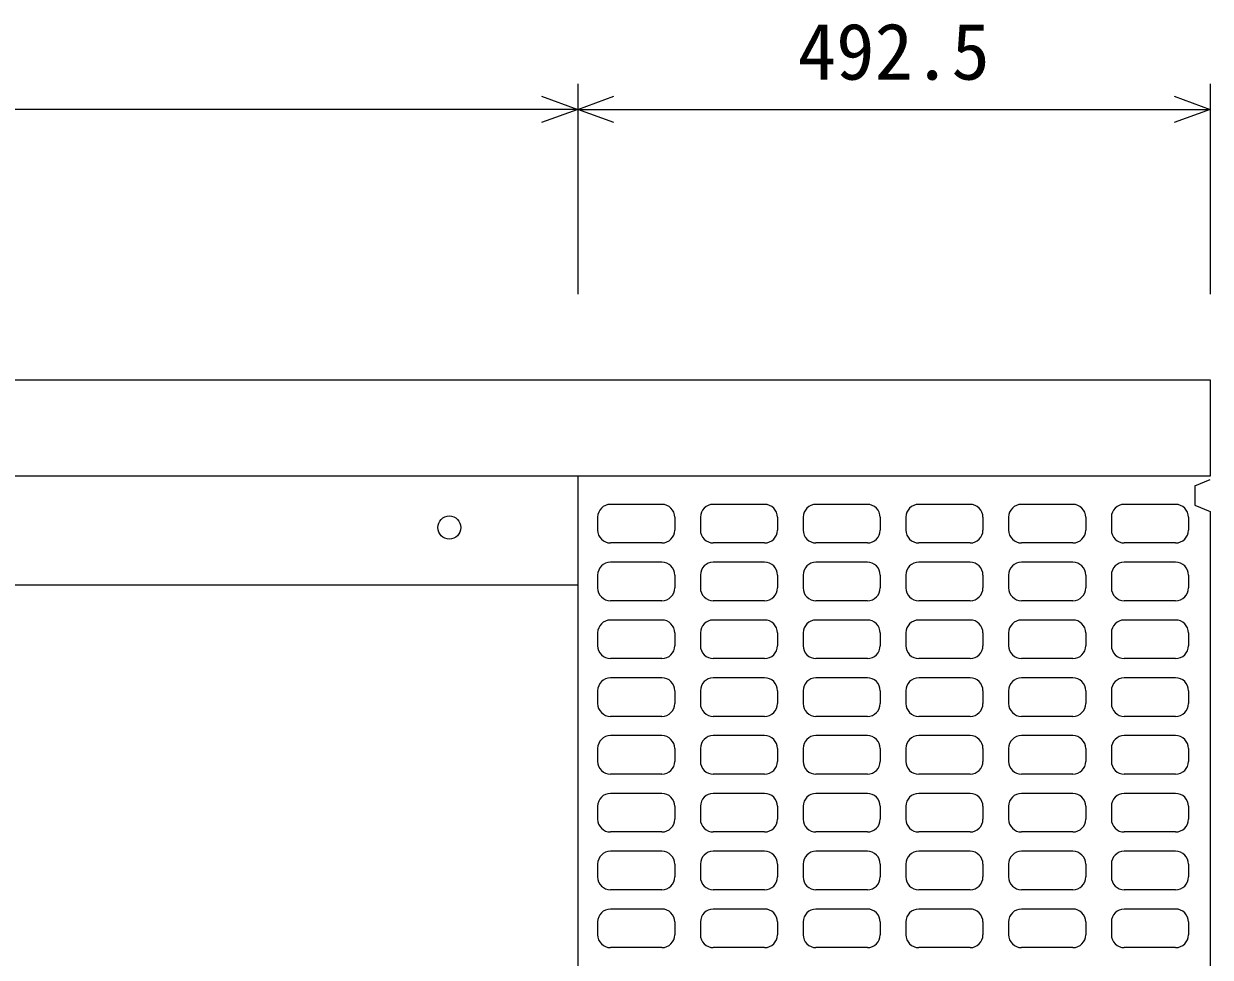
# Model space of a CAD drawing. Units: millimetres, scale not verified. Extents: x -16800 to 16800, y -5940 to 5940.
# Drawn here: x -8368 to -7444, y 3625 to 4352 of the extents above; entities that cross this region are included whole.
import ezdxf
from ezdxf.enums import TextEntityAlignment as Align

# ---------------------------------------------------------------- set-up
doc = ezdxf.new("R2010")
doc.units = ezdxf.units.MM
doc.header["$LTSCALE"] = 20
for name, color, linetype, lineweight in [('0-0_DIM', 7, 'Continuous', 25), ('0-2_HATCH', 6, 'Continuous', 25), ('0-5_OUTLINE', 3, 'Continuous', 25)]:
    doc.layers.add(name, color=color, linetype=linetype, lineweight=lineweight)
doc.styles.add('ＭＳ ゴシック', font='')
doc.styles.get('ＭＳ ゴシック').set_extended_font_data('MS Gothic')

msp = doc.modelspace()

# ---------------------------------------------------------------- linework, layer by layer
at = {"layer": '0-0_DIM'}
for p, q in [((-7936.22, 4305.36), (-7936.22, 4141.61)), ((-7443.72, 4305.36), (-7443.72, 4141.61)), ((-7936.22, 4285.36), (-8951.22, 4285.36)), ((-7936.22, 4285.36), (-7443.72, 4285.36))]:
    msp.add_line(p, q, dxfattribs=at)
for points in [[(-7964.41, 4295.62), (-7936.22, 4285.36), (-7964.41, 4275.1)], [(-7908.03, 4275.1), (-7936.22, 4285.36), (-7908.03, 4295.62)], [(-7471.91, 4295.62), (-7443.72, 4285.36), (-7471.91, 4275.1)]]:
    msp.add_lwpolyline(points, dxfattribs=at)
at = {"layer": '0-2_HATCH'}
for p, q in [((-7870.72, 3977.94), (-7910.72, 3977.94)), ((-7790.72, 3977.94), (-7830.72, 3977.94)), ((-7710.72, 3977.94), (-7750.72, 3977.94)), ((-7630.72, 3977.94), (-7670.72, 3977.94)), ((-7550.72, 3977.94), (-7590.72, 3977.94)), ((-7470.72, 3977.94), (-7510.72, 3977.94)), ((-7920.72, 3967.94), (-7920.72, 3957.94)), ((-7860.72, 3967.94), (-7860.72, 3957.94)), ((-7840.72, 3967.94), (-7840.72, 3957.94)), ((-7780.72, 3967.94), (-7780.72, 3957.94)), ((-7760.72, 3967.94), (-7760.72, 3957.94)), ((-7700.72, 3967.94), (-7700.72, 3957.94)), ((-7680.72, 3967.94), (-7680.72, 3957.94)), ((-7620.72, 3967.94), (-7620.72, 3957.94)), ((-7600.72, 3967.94), (-7600.72, 3957.94)), ((-7540.72, 3967.94), (-7540.72, 3957.94)), ((-7520.72, 3967.94), (-7520.72, 3957.94)), ((-7460.72, 3967.94), (-7460.72, 3957.94)), ((-7870.72, 3947.94), (-7910.72, 3947.94)), ((-7790.72, 3947.94), (-7830.72, 3947.94)), ((-7710.72, 3947.94), (-7750.72, 3947.94)), ((-7630.72, 3947.94), (-7670.72, 3947.94)), ((-7550.72, 3947.94), (-7590.72, 3947.94)), ((-7470.72, 3947.94), (-7510.72, 3947.94)), ((-7870.72, 3932.94), (-7910.72, 3932.94)), ((-7790.72, 3932.94), (-7830.72, 3932.94)), ((-7710.72, 3932.94), (-7750.72, 3932.94)), ((-7630.72, 3932.94), (-7670.72, 3932.94)), ((-7550.72, 3932.94), (-7590.72, 3932.94)), ((-7470.72, 3932.94), (-7510.72, 3932.94)), ((-7920.72, 3922.94), (-7920.72, 3912.94)), ((-7860.72, 3922.94), (-7860.72, 3912.94)), ((-7840.72, 3922.94), (-7840.72, 3912.94)), ((-7780.72, 3922.94), (-7780.72, 3912.94)), ((-7760.72, 3922.94), (-7760.72, 3912.94)), ((-7700.72, 3922.94), (-7700.72, 3912.94)), ((-7680.72, 3922.94), (-7680.72, 3912.94)), ((-7620.72, 3922.94), (-7620.72, 3912.94)), ((-7600.72, 3922.94), (-7600.72, 3912.94)), ((-7540.72, 3922.94), (-7540.72, 3912.94)), ((-7520.72, 3922.94), (-7520.72, 3912.94)), ((-7460.72, 3922.94), (-7460.72, 3912.94)), ((-7870.72, 3902.94), (-7910.72, 3902.94)), ((-7790.72, 3902.94), (-7830.72, 3902.94)), ((-7710.72, 3902.94), (-7750.72, 3902.94)), ((-7630.72, 3902.94), (-7670.72, 3902.94)), ((-7550.72, 3902.94), (-7590.72, 3902.94)), ((-7470.72, 3902.94), (-7510.72, 3902.94)), ((-7870.72, 3887.94), (-7910.72, 3887.94)), ((-7790.72, 3887.94), (-7830.72, 3887.94)), ((-7710.72, 3887.94), (-7750.72, 3887.94)), ((-7630.72, 3887.94), (-7670.72, 3887.94)), ((-7550.72, 3887.94), (-7590.72, 3887.94)), ((-7470.72, 3887.94), (-7510.72, 3887.94)), ((-7920.72, 3877.94), (-7920.72, 3867.94)), ((-7860.72, 3877.94), (-7860.72, 3867.94)), ((-7840.72, 3877.94), (-7840.72, 3867.94)), ((-7780.72, 3877.94), (-7780.72, 3867.94)), ((-7760.72, 3877.94), (-7760.72, 3867.94)), ((-7700.72, 3877.94), (-7700.72, 3867.94)), ((-7680.72, 3877.94), (-7680.72, 3867.94)), ((-7620.72, 3877.94), (-7620.72, 3867.94)), ((-7600.72, 3877.94), (-7600.72, 3867.94)), ((-7540.72, 3877.94), (-7540.72, 3867.94)), ((-7520.72, 3877.94), (-7520.72, 3867.94)), ((-7460.72, 3877.94), (-7460.72, 3867.94)), ((-7870.72, 3857.94), (-7910.72, 3857.94)), ((-7790.72, 3857.94), (-7830.72, 3857.94)), ((-7710.72, 3857.94), (-7750.72, 3857.94)), ((-7630.72, 3857.94), (-7670.72, 3857.94)), ((-7550.72, 3857.94), (-7590.72, 3857.94)), ((-7470.72, 3857.94), (-7510.72, 3857.94)), ((-7870.72, 3842.94), (-7910.72, 3842.94)), ((-7790.72, 3842.94), (-7830.72, 3842.94)), ((-7710.72, 3842.94), (-7750.72, 3842.94)), ((-7630.72, 3842.94), (-7670.72, 3842.94)), ((-7550.72, 3842.94), (-7590.72, 3842.94)), ((-7470.72, 3842.94), (-7510.72, 3842.94)), ((-7920.72, 3832.94), (-7920.72, 3822.94)), ((-7860.72, 3832.94), (-7860.72, 3822.94)), ((-7840.72, 3832.94), (-7840.72, 3822.94)), ((-7780.72, 3832.94), (-7780.72, 3822.94)), ((-7760.72, 3832.94), (-7760.72, 3822.94)), ((-7700.72, 3832.94), (-7700.72, 3822.94)), ((-7680.72, 3832.94), (-7680.72, 3822.94)), ((-7620.72, 3832.94), (-7620.72, 3822.94)), ((-7600.72, 3832.94), (-7600.72, 3822.94)), ((-7540.72, 3832.94), (-7540.72, 3822.94)), ((-7520.72, 3832.94), (-7520.72, 3822.94)), ((-7460.72, 3832.94), (-7460.72, 3822.94)), ((-7870.72, 3812.94), (-7910.72, 3812.94)), ((-7790.72, 3812.94), (-7830.72, 3812.94)), ((-7710.72, 3812.94), (-7750.72, 3812.94)), ((-7630.72, 3812.94), (-7670.72, 3812.94)), ((-7550.72, 3812.94), (-7590.72, 3812.94)), ((-7470.72, 3812.94), (-7510.72, 3812.94)), ((-7870.72, 3797.94), (-7910.72, 3797.94)), ((-7790.72, 3797.94), (-7830.72, 3797.94)), ((-7710.72, 3797.94), (-7750.72, 3797.94)), ((-7630.72, 3797.94), (-7670.72, 3797.94)), ((-7550.72, 3797.94), (-7590.72, 3797.94)), ((-7470.72, 3797.94), (-7510.72, 3797.94)), ((-7920.72, 3787.94), (-7920.72, 3777.94)), ((-7860.72, 3787.94), (-7860.72, 3777.94)), ((-7840.72, 3787.94), (-7840.72, 3777.94)), ((-7780.72, 3787.94), (-7780.72, 3777.94)), ((-7760.72, 3787.94), (-7760.72, 3777.94)), ((-7700.72, 3787.94), (-7700.72, 3777.94)), ((-7680.72, 3787.94), (-7680.72, 3777.94)), ((-7620.72, 3787.94), (-7620.72, 3777.94)), ((-7600.72, 3787.94), (-7600.72, 3777.94)), ((-7540.72, 3787.94), (-7540.72, 3777.94)), ((-7520.72, 3787.94), (-7520.72, 3777.94)), ((-7460.72, 3787.94), (-7460.72, 3777.94)), ((-7870.72, 3767.94), (-7910.72, 3767.94)), ((-7790.72, 3767.94), (-7830.72, 3767.94)), ((-7710.72, 3767.94), (-7750.72, 3767.94)), ((-7630.72, 3767.94), (-7670.72, 3767.94)), ((-7550.72, 3767.94), (-7590.72, 3767.94)), ((-7470.72, 3767.94), (-7510.72, 3767.94)), ((-7870.72, 3752.94), (-7910.72, 3752.94)), ((-7790.72, 3752.94), (-7830.72, 3752.94)), ((-7710.72, 3752.94), (-7750.72, 3752.94)), ((-7630.72, 3752.94), (-7670.72, 3752.94)), ((-7550.72, 3752.94), (-7590.72, 3752.94)), ((-7470.72, 3752.94), (-7510.72, 3752.94)), ((-7920.72, 3742.94), (-7920.72, 3732.94)), ((-7860.72, 3742.94), (-7860.72, 3732.94)), ((-7840.72, 3742.94), (-7840.72, 3732.94)), ((-7780.72, 3742.94), (-7780.72, 3732.94)), ((-7760.72, 3742.94), (-7760.72, 3732.94)), ((-7700.72, 3742.94), (-7700.72, 3732.94)), ((-7680.72, 3742.94), (-7680.72, 3732.94)), ((-7620.72, 3742.94), (-7620.72, 3732.94)), ((-7600.72, 3742.94), (-7600.72, 3732.94)), ((-7540.72, 3742.94), (-7540.72, 3732.94)), ((-7520.72, 3742.94), (-7520.72, 3732.94)), ((-7460.72, 3742.94), (-7460.72, 3732.94)), ((-7870.72, 3722.94), (-7910.72, 3722.94)), ((-7790.72, 3722.94), (-7830.72, 3722.94)), ((-7710.72, 3722.94), (-7750.72, 3722.94)), ((-7630.72, 3722.94), (-7670.72, 3722.94)), ((-7550.72, 3722.94), (-7590.72, 3722.94)), ((-7470.72, 3722.94), (-7510.72, 3722.94)), ((-7870.72, 3707.94), (-7910.72, 3707.94)), ((-7790.72, 3707.94), (-7830.72, 3707.94)), ((-7710.72, 3707.94), (-7750.72, 3707.94)), ((-7630.72, 3707.94), (-7670.72, 3707.94)), ((-7550.72, 3707.94), (-7590.72, 3707.94)), ((-7470.72, 3707.94), (-7510.72, 3707.94)), ((-7920.72, 3697.94), (-7920.72, 3687.94)), ((-7860.72, 3697.94), (-7860.72, 3687.94)), ((-7840.72, 3697.94), (-7840.72, 3687.94)), ((-7780.72, 3697.94), (-7780.72, 3687.94)), ((-7760.72, 3697.94), (-7760.72, 3687.94)), ((-7700.72, 3697.94), (-7700.72, 3687.94)), ((-7680.72, 3697.94), (-7680.72, 3687.94)), ((-7620.72, 3697.94), (-7620.72, 3687.94)), ((-7600.72, 3697.94), (-7600.72, 3687.94)), ((-7540.72, 3697.94), (-7540.72, 3687.94)), ((-7520.72, 3697.94), (-7520.72, 3687.94)), ((-7460.72, 3697.94), (-7460.72, 3687.94)), ((-7870.72, 3677.94), (-7910.72, 3677.94)), ((-7790.72, 3677.94), (-7830.72, 3677.94)), ((-7710.72, 3677.94), (-7750.72, 3677.94)), ((-7630.72, 3677.94), (-7670.72, 3677.94)), ((-7550.72, 3677.94), (-7590.72, 3677.94)), ((-7470.72, 3677.94), (-7510.72, 3677.94)), ((-7870.72, 3662.94), (-7910.72, 3662.94)), ((-7790.72, 3662.94), (-7830.72, 3662.94)), ((-7710.72, 3662.94), (-7750.72, 3662.94)), ((-7630.72, 3662.94), (-7670.72, 3662.94)), ((-7550.72, 3662.94), (-7590.72, 3662.94)), ((-7470.72, 3662.94), (-7510.72, 3662.94)), ((-7920.72, 3652.94), (-7920.72, 3642.94)), ((-7860.72, 3652.94), (-7860.72, 3642.94)), ((-7840.72, 3652.94), (-7840.72, 3642.94)), ((-7780.72, 3652.94), (-7780.72, 3642.94)), ((-7760.72, 3652.94), (-7760.72, 3642.94)), ((-7700.72, 3652.94), (-7700.72, 3642.94)), ((-7680.72, 3652.94), (-7680.72, 3642.94)), ((-7620.72, 3652.94), (-7620.72, 3642.94)), ((-7600.72, 3652.94), (-7600.72, 3642.94)), ((-7540.72, 3652.94), (-7540.72, 3642.94)), ((-7520.72, 3652.94), (-7520.72, 3642.94)), ((-7460.72, 3652.94), (-7460.72, 3642.94)), ((-7870.72, 3632.94), (-7910.72, 3632.94)), ((-7790.72, 3632.94), (-7830.72, 3632.94)), ((-7710.72, 3632.94), (-7750.72, 3632.94)), ((-7630.72, 3632.94), (-7670.72, 3632.94)), ((-7550.72, 3632.94), (-7590.72, 3632.94)), ((-7470.72, 3632.94), (-7510.72, 3632.94))]:
    msp.add_line(p, q, dxfattribs=at)
msp.add_circle((-8036.22, 3959.94), 9, dxfattribs=at)
for centre, start, end in [((-7910.72, 3967.94), 90, 179.99998), ((-7870.72, 3967.94), 359.99997, 89.99998), ((-7830.72, 3967.94), 90, 179.99998), ((-7790.72, 3967.94), 359.99997, 89.99998), ((-7750.72, 3967.94), 90, 179.99998), ((-7710.72, 3967.94), 359.99997, 89.99998), ((-7670.72, 3967.94), 90, 179.99998), ((-7630.72, 3967.94), 359.99997, 89.99998), ((-7590.72, 3967.94), 90, 179.99998), ((-7550.72, 3967.94), 359.99997, 89.99998), ((-7510.72, 3967.94), 90, 179.99998), ((-7470.72, 3967.94), 359.99997, 89.99998), ((-7910.72, 3957.94), 179.99997, 270), ((-7870.72, 3957.94), 270, 0), ((-7830.72, 3957.94), 179.99997, 270), ((-7790.72, 3957.94), 270, 0), ((-7750.72, 3957.94), 179.99997, 270), ((-7710.72, 3957.94), 270, 0), ((-7670.72, 3957.94), 179.99997, 270), ((-7630.72, 3957.94), 270, 0), ((-7590.72, 3957.94), 179.99997, 270), ((-7550.72, 3957.94), 270, 0), ((-7510.72, 3957.94), 179.99997, 270), ((-7470.72, 3957.94), 270, 0), ((-7910.72, 3922.94), 90, 179.99998), ((-7870.72, 3922.94), 359.99997, 89.99998), ((-7830.72, 3922.94), 90, 179.99998), ((-7790.72, 3922.94), 359.99997, 89.99998), ((-7750.72, 3922.94), 90, 179.99998), ((-7710.72, 3922.94), 359.99997, 89.99998), ((-7670.72, 3922.94), 90, 179.99998), ((-7630.72, 3922.94), 359.99997, 89.99998), ((-7590.72, 3922.94), 90, 179.99998), ((-7550.72, 3922.94), 359.99997, 89.99998), ((-7510.72, 3922.94), 90, 179.99998), ((-7470.72, 3922.94), 359.99997, 89.99998), ((-7910.72, 3912.94), 179.99997, 270), ((-7870.72, 3912.94), 270, 0), ((-7830.72, 3912.94), 179.99997, 270), ((-7790.72, 3912.94), 270, 0), ((-7750.72, 3912.94), 179.99997, 270), ((-7710.72, 3912.94), 270, 0), ((-7670.72, 3912.94), 179.99997, 270), ((-7630.72, 3912.94), 270, 0), ((-7590.72, 3912.94), 179.99997, 270), ((-7550.72, 3912.94), 270, 0), ((-7510.72, 3912.94), 179.99997, 270), ((-7470.72, 3912.94), 270, 0), ((-7910.72, 3877.94), 90, 179.99998), ((-7870.72, 3877.94), 359.99997, 89.99998), ((-7830.72, 3877.94), 90, 179.99998), ((-7790.72, 3877.94), 359.99997, 89.99998), ((-7750.72, 3877.94), 90, 179.99998), ((-7710.72, 3877.94), 359.99997, 89.99998), ((-7670.72, 3877.94), 90, 179.99998), ((-7630.72, 3877.94), 359.99997, 89.99998), ((-7590.72, 3877.94), 90, 179.99998), ((-7550.72, 3877.94), 359.99997, 89.99998), ((-7510.72, 3877.94), 90, 179.99998), ((-7470.72, 3877.94), 359.99997, 89.99998), ((-7910.72, 3867.94), 179.99997, 270), ((-7870.72, 3867.94), 270, 0), ((-7830.72, 3867.94), 179.99997, 270), ((-7790.72, 3867.94), 270, 0), ((-7750.72, 3867.94), 179.99997, 270), ((-7710.72, 3867.94), 270, 0), ((-7670.72, 3867.94), 179.99997, 270), ((-7630.72, 3867.94), 270, 0), ((-7590.72, 3867.94), 179.99997, 270), ((-7550.72, 3867.94), 270, 0), ((-7510.72, 3867.94), 179.99997, 270), ((-7470.72, 3867.94), 270, 0), ((-7910.72, 3832.94), 90, 179.99998), ((-7870.72, 3832.94), 359.99997, 89.99998), ((-7830.72, 3832.94), 90, 179.99998), ((-7790.72, 3832.94), 359.99997, 89.99998), ((-7750.72, 3832.94), 90, 179.99998), ((-7710.72, 3832.94), 359.99997, 89.99998), ((-7670.72, 3832.94), 90, 179.99998), ((-7630.72, 3832.94), 359.99997, 89.99998), ((-7590.72, 3832.94), 90, 179.99998), ((-7550.72, 3832.94), 359.99997, 89.99998), ((-7510.72, 3832.94), 90, 179.99998), ((-7470.72, 3832.94), 359.99997, 89.99998), ((-7910.72, 3822.94), 179.99997, 270), ((-7870.72, 3822.94), 270, 0), ((-7830.72, 3822.94), 179.99997, 270), ((-7790.72, 3822.94), 270, 0), ((-7750.72, 3822.94), 179.99997, 270), ((-7710.72, 3822.94), 270, 0), ((-7670.72, 3822.94), 179.99997, 270), ((-7630.72, 3822.94), 270, 0), ((-7590.72, 3822.94), 179.99997, 270), ((-7550.72, 3822.94), 270, 0), ((-7510.72, 3822.94), 179.99997, 270), ((-7470.72, 3822.94), 270, 0), ((-7910.72, 3787.94), 90, 179.99998), ((-7870.72, 3787.94), 359.99997, 89.99998), ((-7830.72, 3787.94), 90, 179.99998), ((-7790.72, 3787.94), 359.99997, 89.99998), ((-7750.72, 3787.94), 90, 179.99998), ((-7710.72, 3787.94), 359.99997, 89.99998), ((-7670.72, 3787.94), 90, 179.99998), ((-7630.72, 3787.94), 359.99997, 89.99998), ((-7590.72, 3787.94), 90, 179.99998), ((-7550.72, 3787.94), 359.99997, 89.99998), ((-7510.72, 3787.94), 90, 179.99998), ((-7470.72, 3787.94), 359.99997, 89.99998), ((-7910.72, 3777.94), 179.99997, 270), ((-7870.72, 3777.94), 270, 0), ((-7830.72, 3777.94), 179.99997, 270), ((-7790.72, 3777.94), 270, 0), ((-7750.72, 3777.94), 179.99997, 270), ((-7710.72, 3777.94), 270, 0), ((-7670.72, 3777.94), 179.99997, 270), ((-7630.72, 3777.94), 270, 0), ((-7590.72, 3777.94), 179.99997, 270), ((-7550.72, 3777.94), 270, 0), ((-7510.72, 3777.94), 179.99997, 270), ((-7470.72, 3777.94), 270, 0), ((-7910.72, 3742.94), 90, 179.99998), ((-7870.72, 3742.94), 359.99997, 89.99998), ((-7830.72, 3742.94), 90, 179.99998), ((-7790.72, 3742.94), 359.99997, 89.99998), ((-7750.72, 3742.94), 90, 179.99998), ((-7710.72, 3742.94), 359.99997, 89.99998), ((-7670.72, 3742.94), 90, 179.99998), ((-7630.72, 3742.94), 359.99997, 89.99998), ((-7590.72, 3742.94), 90, 179.99998), ((-7550.72, 3742.94), 359.99997, 89.99998), ((-7510.72, 3742.94), 90, 179.99998), ((-7470.72, 3742.94), 359.99997, 89.99998), ((-7910.72, 3732.94), 179.99997, 270), ((-7870.72, 3732.94), 270, 0), ((-7830.72, 3732.94), 179.99997, 270), ((-7790.72, 3732.94), 270, 0), ((-7750.72, 3732.94), 179.99997, 270), ((-7710.72, 3732.94), 270, 0), ((-7670.72, 3732.94), 179.99997, 270), ((-7630.72, 3732.94), 270, 0), ((-7590.72, 3732.94), 179.99997, 270), ((-7550.72, 3732.94), 270, 0), ((-7510.72, 3732.94), 179.99997, 270), ((-7470.72, 3732.94), 270, 0), ((-7910.72, 3697.94), 90, 179.99998), ((-7870.72, 3697.94), 359.99997, 89.99998), ((-7830.72, 3697.94), 90, 179.99998), ((-7790.72, 3697.94), 359.99997, 89.99998), ((-7750.72, 3697.94), 90, 179.99998), ((-7710.72, 3697.94), 359.99997, 89.99998), ((-7670.72, 3697.94), 90, 179.99998), ((-7630.72, 3697.94), 359.99997, 89.99998), ((-7590.72, 3697.94), 90, 179.99998), ((-7550.72, 3697.94), 359.99997, 89.99998), ((-7510.72, 3697.94), 90, 179.99998), ((-7470.72, 3697.94), 359.99997, 89.99998), ((-7910.72, 3687.94), 179.99997, 270), ((-7870.72, 3687.94), 270, 0), ((-7830.72, 3687.94), 179.99997, 270), ((-7790.72, 3687.94), 270, 0), ((-7750.72, 3687.94), 179.99997, 270), ((-7710.72, 3687.94), 270, 0), ((-7670.72, 3687.94), 179.99997, 270), ((-7630.72, 3687.94), 270, 0), ((-7590.72, 3687.94), 179.99997, 270), ((-7550.72, 3687.94), 270, 0), ((-7510.72, 3687.94), 179.99997, 270), ((-7470.72, 3687.94), 270, 0), ((-7910.72, 3652.94), 90, 179.99998), ((-7870.72, 3652.94), 359.99997, 89.99998), ((-7830.72, 3652.94), 90, 179.99998), ((-7790.72, 3652.94), 359.99997, 89.99998), ((-7750.72, 3652.94), 90, 179.99998), ((-7710.72, 3652.94), 359.99997, 89.99998), ((-7670.72, 3652.94), 90, 179.99998), ((-7630.72, 3652.94), 359.99997, 89.99998), ((-7590.72, 3652.94), 90, 179.99998), ((-7550.72, 3652.94), 359.99997, 89.99998), ((-7510.72, 3652.94), 90, 179.99998), ((-7470.72, 3652.94), 359.99997, 89.99998), ((-7910.72, 3642.94), 179.99997, 270), ((-7870.72, 3642.94), 270, 0), ((-7830.72, 3642.94), 179.99997, 270), ((-7790.72, 3642.94), 270, 0), ((-7750.72, 3642.94), 179.99997, 270), ((-7710.72, 3642.94), 270, 0), ((-7670.72, 3642.94), 179.99997, 270), ((-7630.72, 3642.94), 270, 0), ((-7590.72, 3642.94), 179.99997, 270), ((-7550.72, 3642.94), 270, 0), ((-7510.72, 3642.94), 179.99997, 270), ((-7470.72, 3642.94), 270, 0)]:
    msp.add_arc(centre, 10, start, end, dxfattribs=at)
at = {"layer": '0-5_OUTLINE'}
for p, q in [((-9443.72, 4074.94), (-7443.72, 4074.94)), ((-7443.72, 4074.94), (-7443.72, 3999.94)), ((-7443.72, 3999.94), (-9443.72, 3999.94)), ((-7936.22, 3999.94), (-7936.22, 2979.94)), ((-7455.72, 3992.44), (-7443.72, 3997.44)), ((-7455.72, 3992.44), (-7455.72, 3977.44)), ((-7455.72, 3977.44), (-7443.72, 3972.44)), ((-7443.72, 3972.44), (-7443.72, 3007.44)), ((-7936.22, 3914.94), (-8951.22, 3914.94))]:
    msp.add_line(p, q, dxfattribs=at)

# ---------------------------------------------------------------- texts
at = {"layer": '0-0_DIM', "style": 'ＭＳ ゴシック'}
msp.add_text('492.5', height=43.99, dxfattribs=at).set_placement((-7764.97, 4295.36), align=Align.BOTTOM_LEFT)

doc.saveas('drawing.dxf')
